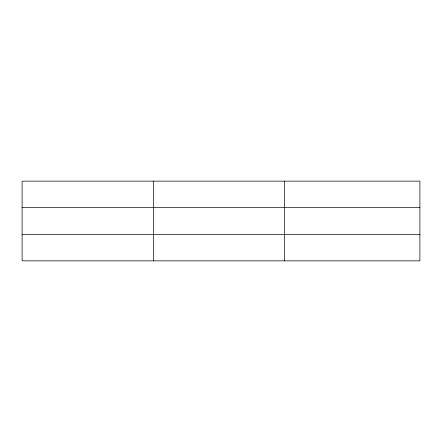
<?xml version="1.0" encoding="UTF-8"?>
<svg xmlns="http://www.w3.org/2000/svg" width="442" height="442" viewBox="0 0 442 442"><rect width="100%" height="100%" fill="white"/><g stroke="black" fill="none" stroke-linecap="round" stroke-linejoin="round"><path stroke-width="0.66" d="M153.374 260.852L153.374 181.148M284.648 260.852L284.648 181.148M419.9 207.453L419.9 181.148L22.1 181.148L22.1 260.852L419.9 260.852L419.9 207.453L22.1 207.453M22.1 234.547L419.9 234.547"/></g></svg>
